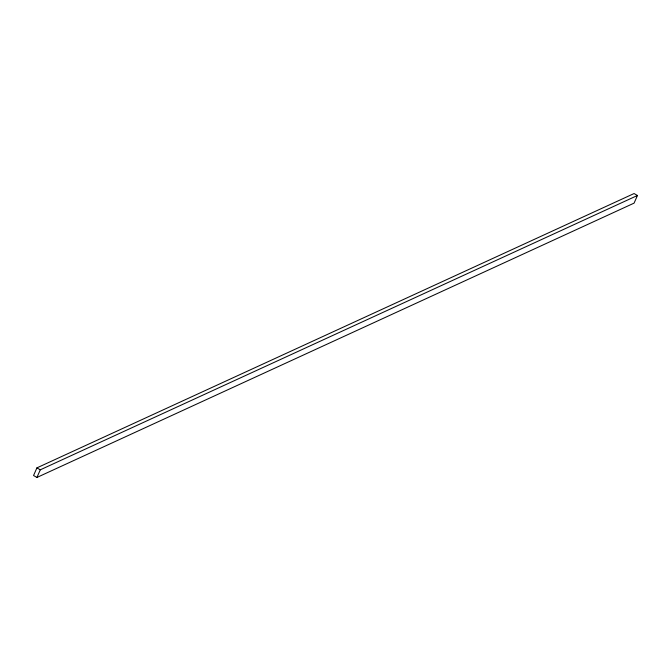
<?xml version="1.0" encoding="UTF-8"?>
<svg xmlns="http://www.w3.org/2000/svg" width="671" height="671" viewBox="0 0 671 671"><rect width="100%" height="100%" fill="white"/><g stroke="black" fill="none" stroke-linecap="round" stroke-linejoin="round"><path stroke-width="1.01" d="M36.922 467.872L33.55 475.513L36.922 477.458L634.078 203.128L637.45 195.487L634.078 193.542L36.922 467.872L40.294 469.817L637.45 195.487M36.922 477.458L40.294 469.817"/></g></svg>
